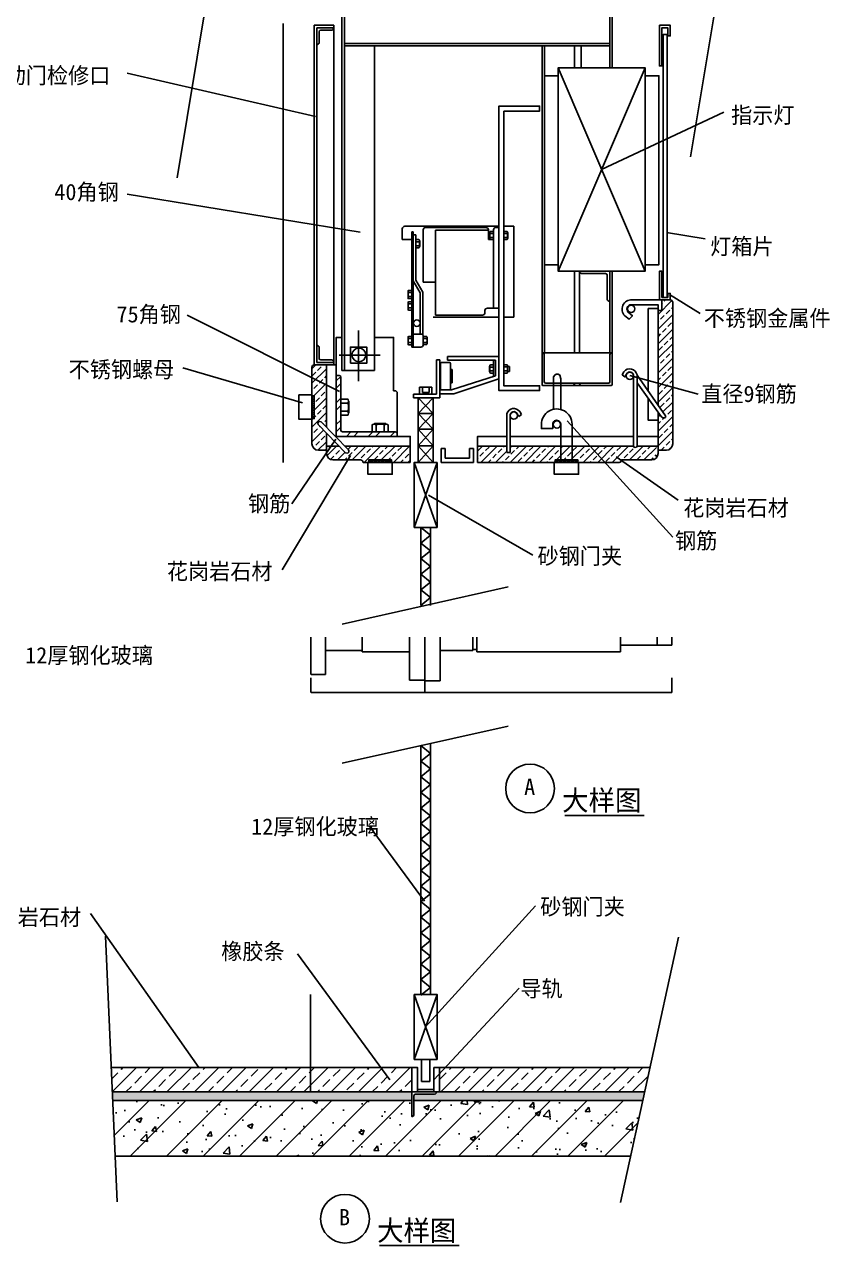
# Model space of a CAD drawing. Header units: metres. Extents: x 1804 to 15224, y 2071 to 20182.
# Drawn here: x 7299 to 15224, y 2071 to 14092 of the extents above; entities that cross this region are included whole.
import ezdxf

# ---------------------------------------------------------------- set-up
doc = ezdxf.new("R2010")
doc.units = ezdxf.units.M
for name, color, linetype in [('2', 2, 'Continuous'), ('3', 3, 'Continuous'), ('4', 4, 'Continuous'), ('7', 7, 'Continuous'), ('BH', 3, 'Continuous'), ('DIM', 3, 'Continuous'), ('TEXT', 3, 'Continuous')]:
    doc.layers.add(name, color=color, linetype=linetype)
doc.dimstyles.get("Standard").update_dxf_attribs({"dimtxt": 2.5, "dimasz": 2.5, "dimexe": 1.25, "dimexo": 0.625, "dimtad": 1, "dimcen": 2.5, "dimazin": 3, "dimtfac": 1, "dimtmove": 0, "dimatfit": 3})

# ---------------------------------------------------------------- blocks, each defined once
blk = doc.blocks.new('*D1')
for p, q in [((10623.49, 8060.63), (10623.49, 7915.55)), ((11087.49, 8060.63), (11087.49, 7915.55)), ((10623.74, 7915.55), (10854.49, 7915.55)), ((10856.49, 7915.55), (11087.24, 7915.55))]:
    blk.add_line(p, q)
at = {"layer": 'Defpoints'}
for p in [(10623.49, 8060.63), (11087.49, 8060.63), (10623.49, 7915.55)]:
    blk.add_point(p, dxfattribs=at)
at = {"layer": 'DIM', "insert": (10855.49, 7915.55), "char_height": 1, "attachment_point": 5}
blk.add_mtext('58', dxfattribs=at)
blk = doc.blocks.new('*D2')
for p, q in [((10119.49, 7660.08), (10119.49, 7514.39)), ((11239.49, 7660.08), (11239.49, 7514.39)), ((10119.74, 7514.39), (10677.99, 7514.39)), ((10680.99, 7514.39), (11239.24, 7514.39))]:
    blk.add_line(p, q)
at = {"layer": 'Defpoints'}
for p in [(10119.49, 7660.08), (11239.49, 7660.08), (10119.49, 7514.39)]:
    blk.add_point(p, dxfattribs=at)
at = {"layer": 'DIM', "insert": (10679.49, 7514.39), "char_height": 1, "attachment_point": 5}
blk.add_mtext('140', dxfattribs=at)
blk = doc.blocks.new('*D3')
for p, q in [((9846.58, 14100.79), (9846.58, 11940.82)), ((9846.33, 11940.82), (9846.08, 11940.82)), ((9846.58, 9780.85), (9846.58, 11940.82)), ((9846.58, 11940.82), (9846.58, 11940.82)), ((9846.83, 11940.82), (9847.08, 11940.82))]:
    blk.add_line(p, q)
at = {"layer": 'Defpoints'}
for p in [(9846.58, 14100.79), (9846.58, 11940.82), (9846.58, 9780.85)]:
    blk.add_point(p, dxfattribs=at)
at = {"layer": '3', "insert": (9846.58, 11941.945), "char_height": 1, "attachment_point": 5}
blk.add_mtext('540', dxfattribs=at)
blk = doc.blocks.new('*D16')
for p, q in [((10115.75, 3823.11), (10115.75, 3690.55)), ((10115.5, 3690.55), (10115.25, 3690.55)), ((10115.75, 3583.11), (10115.75, 3690.55)), ((10115.75, 3690.55), (10115.75, 3690.55)), ((10116, 3690.55), (10116.25, 3690.55))]:
    blk.add_line(p, q)
at = {"layer": 'Defpoints'}
for p in [(10115.75, 3823.11), (10115.75, 3690.55), (10115.75, 3583.11)]:
    blk.add_point(p, dxfattribs=at)
at = {"layer": 'DIM', "insert": (10115.75, 3691.675), "char_height": 1, "attachment_point": 5}
blk.add_mtext('30', dxfattribs=at)
blk = doc.blocks.new('*D17')
for p, q in [((10115.75, 4543.11), (10115.75, 4223.11)), ((10115.5, 4223.11), (10115.25, 4223.11)), ((10115.75, 3903.11), (10115.75, 4223.11)), ((10115.75, 4223.11), (10115.75, 4223.11)), ((10116, 4223.11), (10116.25, 4223.11))]:
    blk.add_line(p, q)
at = {"layer": 'Defpoints'}
for p in [(10115.75, 4543.11), (10115.75, 4223.11), (10115.75, 3903.11)]:
    blk.add_point(p, dxfattribs=at)
at = {"layer": 'DIM', "insert": (10115.75, 4224.235), "char_height": 1, "attachment_point": 5}
blk.add_mtext('80', dxfattribs=at)
blk = doc.blocks.new('*D18')
for p, q in [((10115.5, 3863.11), (10115.25, 3863.11)), ((10115.75, 3903.11), (10115.75, 3863.11)), ((10115.75, 3823.11), (10115.75, 3863.11)), ((10115.75, 3863.11), (10115.75, 3863.11)), ((10116, 3863.11), (10116.25, 3863.11))]:
    blk.add_line(p, q)
at = {"layer": 'Defpoints'}
for p in [(10115.75, 3903.11), (10115.75, 3863.11), (10115.75, 3823.11)]:
    blk.add_point(p, dxfattribs=at)
at = {"layer": 'DIM', "insert": (10115.75, 3864.235), "char_height": 1, "attachment_point": 5}
blk.add_mtext('10', dxfattribs=at)
blk = doc.blocks.new('*D19')
for p, q in [((10263.49, 8060.63), (10263.49, 7930.69)), ((10623.49, 8060.63), (10623.49, 7930.69)), ((10263.74, 7930.69), (10442.49, 7930.69)), ((10444.49, 7930.69), (10623.24, 7930.69))]:
    blk.add_line(p, q)
at = {"layer": 'Defpoints'}
for p in [(10263.49, 8060.63), (10623.49, 8060.63), (10263.49, 7930.69)]:
    blk.add_point(p, dxfattribs=at)
at = {"layer": 'DIM', "insert": (10443.49, 7930.69), "char_height": 1, "attachment_point": 5}
blk.add_mtext('45', dxfattribs=at)
blk = doc.blocks.new('*D20')
for p, q in [((10119.49, 8060.63), (10119.49, 7692.47)), ((10263.49, 8060.63), (10263.49, 7692.47)), ((10119.74, 7692.47), (10190.49, 7692.47)), ((10192.49, 7692.47), (10263.24, 7692.47))]:
    blk.add_line(p, q)
at = {"layer": 'Defpoints'}
for p in [(10119.49, 8060.63), (10263.49, 8060.63), (10119.49, 7692.47)]:
    blk.add_point(p, dxfattribs=at)
at = {"layer": 'DIM', "insert": (10191.49, 7692.47), "char_height": 1, "attachment_point": 5}
blk.add_mtext('18', dxfattribs=at)
blk = doc.blocks.new('*D25')
for p, q in [((11751.49, 8060.63), (11751.49, 7915.55)), ((13167.49, 8060.63), (13167.49, 7915.55)), ((11751.74, 7915.55), (12457.99, 7915.55)), ((12460.99, 7915.55), (13167.24, 7915.55))]:
    blk.add_line(p, q)
at = {"layer": 'Defpoints'}
for p in [(11751.49, 8060.63), (13167.49, 8060.63), (11751.49, 7915.55)]:
    blk.add_point(p, dxfattribs=at)
at = {"layer": 'DIM', "insert": (12459.49, 7915.55), "char_height": 1, "attachment_point": 5}
blk.add_mtext('177', dxfattribs=at)
blk = doc.blocks.new('*D26')
for p, q in [((11239.49, 7660.08), (11239.49, 7514.39)), ((13671.49, 7660.08), (13671.49, 7514.39)), ((11239.74, 7514.39), (12453.99, 7514.39)), ((12456.99, 7514.39), (13671.24, 7514.39))]:
    blk.add_line(p, q)
at = {"layer": 'Defpoints'}
for p in [(11239.49, 7660.08), (13671.49, 7660.08), (11239.49, 7514.39)]:
    blk.add_point(p, dxfattribs=at)
at = {"layer": 'DIM', "insert": (12455.49, 7514.39), "char_height": 1, "attachment_point": 5}
blk.add_mtext('304', dxfattribs=at)
blk = doc.blocks.new('*D27')
for p, q in [((11391.49, 8060.63), (11391.49, 7930.69)), ((11711.49, 8060.63), (11711.49, 7930.69)), ((11391.74, 7930.69), (11550.49, 7930.69)), ((11552.49, 7930.69), (11711.24, 7930.69))]:
    blk.add_line(p, q)
at = {"layer": 'Defpoints'}
for p in [(11391.49, 8060.63), (11711.49, 8060.63), (11391.49, 7930.69)]:
    blk.add_point(p, dxfattribs=at)
at = {"layer": 'DIM', "insert": (11551.49, 7930.69), "char_height": 1, "attachment_point": 5}
blk.add_mtext('40', dxfattribs=at)
blk = doc.blocks.new('*D28')
for p, q in [((11239.49, 8060.63), (11239.49, 7631.89)), ((11391.49, 8060.63), (11391.49, 7631.89)), ((11239.74, 7631.89), (11314.49, 7631.89)), ((11316.49, 7631.89), (11391.24, 7631.89))]:
    blk.add_line(p, q)
at = {"layer": 'Defpoints'}
for p in [(11239.49, 8060.63), (11391.49, 8060.63), (11239.49, 7631.89)]:
    blk.add_point(p, dxfattribs=at)
at = {"layer": 'DIM', "insert": (11315.49, 7631.89), "char_height": 1, "attachment_point": 5}
blk.add_mtext('19', dxfattribs=at)
blk = doc.blocks.new('*D29')
for p, q in [((11087.49, 8060.63), (11087.49, 7636.39)), ((11239.49, 8060.63), (11239.49, 7636.39)), ((11087.74, 7636.39), (11162.49, 7636.39)), ((11164.49, 7636.39), (11239.24, 7636.39))]:
    blk.add_line(p, q)
at = {"layer": 'Defpoints'}
for p in [(11087.49, 8060.63), (11239.49, 8060.63), (11087.49, 7636.39)]:
    blk.add_point(p, dxfattribs=at)
at = {"layer": 'DIM', "insert": (11163.49, 7636.39), "char_height": 1, "attachment_point": 5}
blk.add_mtext('19', dxfattribs=at)
blk = doc.blocks.new('*D30')
for p, q in [((11711.49, 8060.63), (11711.49, 7938.13)), ((11751.49, 8060.63), (11751.49, 7938.13)), ((11711.74, 7938.13), (11730.49, 7938.13)), ((11732.49, 7938.13), (11751.24, 7938.13))]:
    blk.add_line(p, q)
at = {"layer": 'Defpoints'}
for p in [(11711.49, 8060.63), (11751.49, 8060.63), (11711.49, 7938.13)]:
    blk.add_point(p, dxfattribs=at)
at = {"layer": 'DIM', "insert": (11731.49, 7938.13), "char_height": 1, "attachment_point": 5}
blk.add_mtext('40', dxfattribs=at)
blk = doc.blocks.new('*D31')
for p, q in [((13167.49, 8060.63), (13167.49, 7982.8)), ((13527.49, 8060.63), (13527.49, 7982.8)), ((13167.74, 7982.8), (13346.49, 7982.8)), ((13348.49, 7982.8), (13527.24, 7982.8))]:
    blk.add_line(p, q)
at = {"layer": 'Defpoints'}
for p in [(13167.49, 8060.63), (13527.49, 8060.63), (13167.49, 7982.8)]:
    blk.add_point(p, dxfattribs=at)
at = {"layer": 'DIM', "insert": (13347.49, 7982.8), "char_height": 1, "attachment_point": 5}
blk.add_mtext('45', dxfattribs=at)
blk = doc.blocks.new('*D32')
for p, q in [((13527.49, 8060.63), (13527.49, 7982.8)), ((13671.49, 8060.63), (13671.49, 7982.8)), ((13527.74, 7982.8), (13598.49, 7982.8)), ((13600.49, 7982.8), (13671.24, 7982.8))]:
    blk.add_line(p, q)
at = {"layer": 'Defpoints'}
for p in [(13527.49, 8060.63), (13671.49, 8060.63), (13527.49, 7982.8)]:
    blk.add_point(p, dxfattribs=at)
at = {"layer": 'DIM', "insert": (13599.49, 7982.8), "char_height": 1, "attachment_point": 5}
blk.add_mtext('18', dxfattribs=at)

msp = doc.modelspace()

# ---------------------------------------------------------------- hatches: boundary and pattern name
at = {"layer": '3'}
h = msp.add_hatch(dxfattribs=at)
h.set_pattern_fill('ANSI32', scale=16)
h.paths.add_polyline_path([(10800.06, 10082.12), (10429.4, 10082.12, -0.41), (10413.4, 10098.12), (10413.4, 10324.79), (10368.06, 10324.79), (10368.06, 10044.79, 0.41), (10376.06, 10036.79), (10800.06, 10036.79)])
h.paths.add_polyline_path([(10968.06, 10066.12, 0.29), (10940.25, 10082.12), (10800.06, 10082.12), (10800.06, 10036.79), (10968.06, 10036.79)])
h.paths.add_polyline_path([(10413.4, 10620.79, 0.41), (10397.4, 10636.79), (10368.06, 10636.79), (10368.06, 10324.79), (10413.4, 10324.79)])
h = msp.add_hatch(dxfattribs=at)
h.set_pattern_fill('HONEY', scale=4)
h.paths.add_polyline_path([(10128.06, 10212.79), (10152.06, 10212.79), (10152.06, 10436.79), (10128.06, 10436.79)])
h = msp.add_hatch(dxfattribs=at)
h.set_pattern_fill('HONEY', scale=4)
h.paths.add_polyline_path([(10800.06, 9780.79), (10800.06, 9804.79), (10688.06, 9804.79), (10688.06, 9780.79)])
h.paths.add_polyline_path([(10800.06, 9780.79), (10912.06, 9780.79), (10912.06, 9804.79), (10800.06, 9804.79)])
h = msp.add_hatch(dxfattribs=at)
h.set_pattern_fill('HONEY', scale=4)
h.paths.add_polyline_path([(12633.58, 9780.79), (12633.58, 9804.79), (12521.58, 9804.79), (12521.58, 9780.79)])
h.paths.add_polyline_path([(12633.58, 9780.79), (12745.58, 9780.79), (12745.58, 9804.79), (12633.58, 9804.79)])
h = msp.add_hatch(dxfattribs=at)
h.set_pattern_fill('ANSI33', scale=30)
h.paths.add_polyline_path([(11112.06, 3583.11), (11112.06, 3823.11), (8153.23, 3823.11), (8163.72, 3583.11)])
h.paths.add_polyline_path([(11384.06, 3823.11), (11384.06, 3583.11), (13403.84, 3583.11), (13456.42, 3823.11)])
h = msp.add_hatch(dxfattribs=at)
h.set_pattern_fill('AR-CONC')
h.paths.add_polyline_path([(11112.06, 3498.26), (11112.06, 3575.11, -0.41), (11120.06, 3583.11), (8163.72, 3583.11), (8167.44, 3498.26)])
h.paths.add_polyline_path([(13385.25, 3498.26), (13403.84, 3583.11), (11352.06, 3583.11), (11352.06, 3577.78, -0.41), (11336.06, 3561.78), (11149.4, 3561.78, 0.41), (11133.4, 3545.78), (11133.4, 3498.26)])
h = msp.add_hatch(dxfattribs=at)
h.set_pattern_fill('AR-CONC', scale=3)
h.paths.add_polyline_path([(13265.26, 2950.53), (13385.25, 3498.26), (11133.4, 3498.26), (11133.4, 3359.11, -0.41), (11117.4, 3343.11), (11112.06, 3343.11), (11112.06, 3498.26), (8167.44, 3498.26), (8191.39, 2950.53)])
h = msp.add_hatch(dxfattribs=at)
h.set_pattern_fill('ANSI31', scale=80)
h.paths.add_polyline_path([(13265.26, 2950.53), (13385.25, 3498.26), (11133.4, 3498.26), (11133.4, 3359.11, -0.41), (11117.4, 3343.11), (11112.06, 3343.11), (11112.06, 3498.26), (8167.44, 3498.26), (8191.39, 2950.53)])
at = {"layer": 'BH'}
h = msp.add_hatch(dxfattribs=at)
h.set_pattern_fill('ANSI33', scale=16)
h.paths.add_polyline_path([(13679.49, 11356.79, 0.41), (13655.49, 11380.79), (13573.24, 11380.79), (13573.24, 11277.05), (13557.13, 11277.05), (13544.15, 11277.05), (13535.49, 11277.05), (13535.49, 10351.48), (13608.39, 10239.18), (13608.39, 10223.79), (13598.12, 10218.66), (13582.7, 10218.66), (13564.72, 10234.05), (13535.49, 10278.78), (13535.49, 9900.79), (13615.49, 9900.79, 0.41), (13679.49, 9964.79)])
h = msp.add_hatch(dxfattribs=at)
h.set_pattern_fill('ANSI33', scale=16)
h.paths.add_polyline_path([(10397.57, 9940.79), (10272.06, 9940.79), (10272.06, 9868.79, 0.41), (10336.06, 9804.79), (10608.06, 9804.79, -0.41), (10632.06, 9780.79), (10680.06, 9780.79), (10680.06, 9804.79), (10896.06, 9804.79, -0.41), (10920.06, 9780.79), (11096.06, 9780.79), (11096.06, 9940.79), (10453.52, 9940.79), (10489.26, 9904.24), (10491.37, 9895.32), (10492.66, 9882.4), (10481.02, 9872.06), (10460.67, 9876.27)])
h.paths.add_polyline_path([(10128.06, 9964.79, 0.41), (10192.06, 9900.79), (10272.06, 9900.79), (10272.06, 10069.12), (10190.62, 10152.4), (10186.13, 10170.5), (10192.6, 10180.84), (10204.24, 10182.13), (10219.21, 10180.37), (10272.06, 10126.33), (10272.06, 10740.79), (10152.06, 10740.79, 0.41), (10128.06, 10716.79), (10128.06, 10444.79), (10152.06, 10444.79), (10152.06, 10228.79, -0.41), (10128.06, 10204.79)])
h = msp.add_hatch(dxfattribs=at)
h.set_pattern_fill('ANSI33', scale=16)
h.paths.add_polyline_path([(11760.06, 9940.79), (11760.06, 9780.79), (12528.06, 9780.79), (12528.06, 9804.79), (12577.58, 9804.79), (12577.58, 9940.79), (12078.98, 9940.79), (12078.98, 9878.82), (12046.9, 9878.82), (12046.9, 9940.79)])
h.paths.add_polyline_path([(12577.58, 9804.79), (12648.06, 9804.79), (12648.06, 9940.79), (12577.58, 9940.79)])
h.paths.add_polyline_path([(12689.58, 9940.79), (12648.06, 9940.79), (12648.06, 9804.79), (12689.58, 9804.79)])
h.paths.add_polyline_path([(12689.58, 9940.79), (12689.58, 9804.79), (12744.06, 9804.79, -0.41), (12768.06, 9780.79), (13152.06, 9780.79, 0.41), (13176.06, 9804.79), (13455.49, 9804.79, 0.41), (13519.49, 9868.79), (13519.49, 9940.79), (13328.4, 9940.79), (13328.4, 9919.33), (13306.57, 9909.99), (13294.09, 9925.56), (13294.09, 9940.79), (13271.98, 9940.79)])

# ---------------------------------------------------------------- linework, layer by layer
at = {"layer": '2'}
for p, q in [((8167.44, 3498.26), (11112.06, 3498.26)), ((11133.4, 3498.26), (13385.25, 3498.26))]:
    msp.add_line(p, q, dxfattribs=at)
at = {"layer": '3'}
for p, q in [((14331.3, 15656.99), (13854.4, 12789.87)), ((9279.32, 15449.38), (8802.42, 12582.26)), ((10448.5, 10686.37), (10448.5, 14915.09)), ((13059.93, 13666.21), (13059.93, 14915.09)), ((10176.06, 10764.79), (10176.06, 14059.39)), ((10344.06, 14059.39), (10176.06, 14059.39)), ((10448.5, 13903.76), (13059.93, 13903.76)), ((12417.62, 10858.01), (12417.62, 13879.76)), ((12553.62, 11662.94), (13407.53, 13666.21)), ((12553.62, 13666.21), (13407.53, 11662.94)), ((12553.62, 11725.87), (12553.62, 13586.21)), ((13407.53, 11725.87), (13407.53, 13586.21)), ((11110.54, 12051.42), (11110.54, 10915.56)), ((11126.54, 12051.42), (11110.54, 12051.42)), ((11126.54, 12051.42), (11126.54, 11568.25)), ((11126.54, 12051.42), (11126.54, 10915.56)), ((11223.61, 12069.17), (11223.61, 11553.47)), ((11247.61, 12093.17), (11841.84, 12093.17)), ((11345.2, 12066.6), (11865.84, 12066.6)), ((11345.2, 11230.86), (11345.2, 12066.6)), ((11865.84, 12069.17), (11865.84, 12066.6)), ((11865.84, 12066.6), (11865.84, 11974.15)), ((11916.97, 12034.15), (11884.97, 12034.15)), ((11916.97, 11297.29), (11916.97, 12069.41)), ((11940.97, 12093.41), (11969.13, 12093.41)), ((11969.13, 12093.41), (11955.12, 12093.41)), ((12017.13, 12033.17), (12049.13, 12033.17)), ((11150.54, 12019.5), (11126.54, 12019.5)), ((11150.54, 12019.5), (11150.54, 11574.71)), ((11150.54, 11952.98), (11182.54, 11952.98)), ((11150.54, 11913.97), (11182.54, 11913.97)), ((11865.84, 11974.15), (11916.97, 11974.15)), ((11916.97, 11995.14), (11884.97, 11995.14)), ((12017.13, 11994.15), (12049.13, 11994.15)), ((13059.93, 10858.01), (13059.93, 11662.94)), ((11126.54, 11568.25), (11195.38, 11449.49)), ((11150.54, 11574.71), (11219.38, 11455.94)), ((11223.61, 11553.47), (11345.2, 11553.47)), ((11110.54, 11452.56), (11078.54, 11452.56)), ((11195.38, 11449.49), (11195.38, 11044.47)), ((11219.38, 11455.94), (11219.38, 11034.01)), ((11110.54, 11413.54), (11078.54, 11413.54)), ((11110.54, 11340.37), (11078.54, 11340.37)), ((11110.54, 11301.36), (11078.54, 11301.36)), ((13573.24, 11380.79), (13288.83, 11380.79)), ((11807.65, 11230.86), (11345.2, 11230.86)), ((11831.65, 11275.18), (11831.65, 11254.86)), ((11969.13, 11299.18), (11855.65, 11299.18)), ((13535.49, 11298.66), (13535.49, 11277.05)), ((10588.09, 11077.81), (10588.09, 10580.33)), ((10176.06, 10764.79), (10176.06, 11002.58)), ((11110.54, 10999.56), (11078.54, 10999.56)), ((11110.54, 10960.54), (11078.54, 10960.54)), ((11127.22, 11044.47), (11126.54, 11044.47)), ((11200.54, 11044.47), (11127.22, 11044.47)), ((11224.54, 10939.56), (11224.54, 11020.47)), ((11224.54, 10999.03), (11256.54, 10999.03)), ((11224.54, 10960.02), (11256.54, 10960.02)), ((10395.34, 10836.31), (10800.87, 10836.31)), ((11200.54, 10915.56), (11110.54, 10915.56)), ((11969.13, 10822.33), (11462.01, 10822.33)), ((11462.01, 10822.33), (11462.01, 10787.12)), ((10176.06, 10764.79), (10344.06, 10764.79)), ((11356.04, 10791.13), (11356.04, 10451.95)), ((11386.56, 10791.13), (11356.04, 10791.13)), ((11386.56, 10417.51), (11386.56, 10791.13)), ((11392.76, 10754.34), (11392.76, 10505.12)), ((11482.76, 10764.34), (11402.76, 10764.34)), ((11462.01, 10787.12), (11935.96, 10787.12)), ((11492.76, 10754.34), (11492.76, 10505.12)), ((11917.3, 10719.69), (11885.3, 10719.69)), ((11917.3, 10787.12), (11917.3, 10625.93)), ((11935.96, 10787.12), (11935.96, 10631.8)), ((12017.13, 10720.68), (12049.13, 10720.68)), ((11392.76, 10669.73), (11386.56, 10669.73)), ((11392.76, 10589.73), (11386.56, 10589.73)), ((11492.76, 10696.49), (11508.76, 10696.49)), ((11935.96, 10631.8), (11501.4, 10495.12)), ((11508.76, 10696.49), (11508.76, 10562.97)), ((11969.13, 10602.81), (11526.28, 10455.77)), ((11917.3, 10680.68), (11885.3, 10680.68)), ((12017.13, 10681.66), (12049.13, 10681.66)), ((12505.58, 10303.55), (12505.58, 10602.37)), ((12577.58, 10302.14), (12577.58, 10602.37)), ((11186.35, 10451.95), (11186.35, 10519.77)), ((11186.35, 10519.77), (11220.29, 10519.77)), ((11217.58, 10519.77), (11217.58, 10470.07)), ((11217.58, 10470.07), (11282.39, 10470.07)), ((11285.1, 10519.77), (11220.29, 10519.77)), ((11282.39, 10470.07), (11282.39, 10519.77)), ((11285.1, 10519.77), (11309.78, 10519.77)), ((11309.78, 10519.77), (11309.78, 10464.28)), ((11309.78, 10464.28), (11309.78, 10451.95)), ((11501.4, 10495.12), (11386.56, 10495.12)), ((11482.76, 10495.12), (11402.76, 10495.12)), ((11492.76, 10562.97), (11508.76, 10562.97)), ((12697.62, 10559.35), (12786.02, 10559.35)), ((10413.4, 10362.81), (10477.4, 10362.81)), ((11356.04, 10451.95), (11127.06, 10451.95)), ((11127.06, 10451.95), (11127.06, 10417.51)), ((11127.06, 10417.51), (11386.56, 10417.51)), ((11173.59, 10262.35), (11322.54, 10417.51)), ((11322.54, 10262.35), (11173.59, 10417.51)), ((11322.54, 10417.51), (11173.59, 10417.51)), ((11309.78, 10451.95), (11186.35, 10451.95)), ((11526.28, 10455.77), (11386.56, 10455.77)), ((10413.4, 10284.79), (10477.4, 10284.79)), ((11322.54, 10262.35), (11173.59, 10262.35)), ((11322.54, 10107.2), (11173.59, 10262.35)), ((11173.59, 10107.2), (11322.54, 10262.35)), ((12046.9, 10261.57), (12046.9, 9878.82)), ((12078.98, 9878.82), (12078.98, 10240.06)), ((12164.39, 10232.06), (12190.44, 10253.28)), ((10460.67, 9876.27), (10190.62, 10152.4)), ((10489.26, 9904.24), (10219.21, 10180.37)), ((10762.04, 10082.12), (10762.04, 10146.12)), ((10840.06, 10082.12), (10840.06, 10146.12)), ((11322.54, 10107.2), (11173.59, 10107.2)), ((11322.54, 10107.2), (11173.59, 9943.99)), ((11322.54, 9943.99), (11173.59, 10107.2)), ((13271.98, 10036.79), (13294.09, 10036.79)), ((11322.54, 9943.99), (11173.59, 9780.79)), ((11322.54, 9780.79), (11173.59, 9943.99)), ((11173.59, 9943.99), (11322.54, 9943.99)), ((12046.9, 9878.82), (12046.9, 9878.82)), ((12046.9, 9878.82), (12078.98, 9878.82)), ((10744.06, 9804.79), (10856.06, 9804.79)), ((11136.06, 9140.79), (11360.06, 9780.79)), ((11136.06, 9780.79), (11360.06, 9140.79)), ((12577.58, 9804.79), (12689.58, 9804.79)), ((11296.06, 9140.79), (11200.06, 9140.79)), ((10425.84, 8188.48), (12058.9, 8554.29)), ((10425.84, 6819.63), (12058.9, 7185.44)), ((8096.58, 5118.17), (8211.03, 2501.75)), ((13737.65, 5106.89), (13165.58, 2495.48)), ((11360.06, 4543.11), (11136.06, 3903.11)), ((11136.06, 4543.11), (11360.06, 3903.11)), ((8191.39, 2950.53), (13265.26, 2950.53))]:
    msp.add_line(p, q, dxfattribs=at)
for points in [[(11880.97, 11978.15), (11880.97, 12050.15, -0.41), (11884.97, 12054.15), (11916.97, 12054.15), (11916.97, 11974.15), (11884.97, 11974.15, -0.41)], [(12017.13, 12054.15), (12049.13, 12054.15, -0.41), (12053.13, 12050.15, -0.15), (12053.13, 12037.17, -0.41), (12049.13, 12033.17, -0.41), (12053.13, 12029.17, -0.11), (12053.13, 11998.15, -0.41), (12049.13, 11994.15, -0.41), (12053.13, 11990.15, -0.16), (12053.13, 11978.15, -0.41), (12049.13, 11974.15), (12017.13, 11974.15)], [(11150.54, 11973.97), (11182.54, 11973.97, -0.41), (11186.54, 11969.97, -0.15), (11186.54, 11956.98, -0.41), (11182.54, 11952.98, -0.41), (11186.54, 11948.98, -0.11), (11186.54, 11917.97, -0.41), (11182.54, 11913.97, -0.41), (11186.54, 11909.97, -0.16), (11186.54, 11897.97, -0.41), (11182.54, 11893.97), (11150.54, 11893.97)], [(11074.54, 11396.56), (11074.54, 11468.56, -0.41), (11078.54, 11472.56), (11110.54, 11472.56), (11110.54, 11392.56), (11078.54, 11392.56, -0.41)], [(11074.54, 11284.37), (11074.54, 11356.37, -0.41), (11078.54, 11360.37), (11110.54, 11360.37), (11110.54, 11280.37), (11078.54, 11280.37, -0.41)], [(11074.54, 10943.56), (11074.54, 11015.56, -0.41), (11078.54, 11019.56), (11110.54, 11019.56), (11110.54, 10939.56), (11078.54, 10939.56, -0.41)], [(11224.54, 11020.02), (11256.54, 11020.02, -0.41), (11260.54, 11016.02, -0.15), (11260.54, 11003.03, -0.41), (11256.54, 10999.03, -0.41), (11260.54, 10995.03, -0.11), (11260.54, 10964.02, -0.41), (11256.54, 10960.02, -0.41), (11260.54, 10956.02, -0.16), (11260.54, 10944.02, -0.41), (11256.54, 10940.02), (11224.54, 10940.02)], [(11917.3, 10740.68), (11885.3, 10740.68, 0.41), (11881.3, 10736.68, 0.15), (11881.3, 10723.69, 0.41), (11885.3, 10719.69, 0.41), (11881.3, 10715.69, 0.11), (11881.3, 10684.68, 0.41), (11885.3, 10680.68, 0.41), (11881.3, 10676.68, 0.16), (11881.3, 10664.68, 0.41), (11885.3, 10660.68), (11917.3, 10660.68)], [(12053.13, 10664.68), (12053.13, 10736.68, 0.41), (12049.13, 10740.68), (12017.13, 10740.68), (12017.13, 10660.68), (12049.13, 10660.68, 0.41)], [(13294.09, 10630.71), (13294.09, 9940.79, 0.78), (13328.4, 9940.79), (13328.4, 10644.07, 0.65), (13199.51, 10672.16), (13182.63, 10643.94), (13208.68, 10622.72), (13224.32, 10649.41, -0.85)], [(10413.4, 10404.79), (10477.4, 10404.79, -0.41), (10485.4, 10396.79, -0.15), (10485.4, 10370.81, -0.41), (10477.4, 10362.81, -0.41), (10485.4, 10354.81, -0.11), (10485.4, 10292.79, -0.41), (10477.4, 10284.79, -0.41), (10485.4, 10276.79, -0.16), (10485.4, 10252.79, -0.41), (10477.4, 10244.79), (10413.4, 10244.79)], [(10720.06, 10082.12), (10720.06, 10146.12, -0.41), (10728.06, 10154.12, -0.15), (10754.04, 10154.12, -0.41), (10762.04, 10146.12, -0.41), (10770.04, 10154.12, -0.11), (10832.06, 10154.12, -0.41), (10840.06, 10146.12, -0.41), (10848.06, 10154.12, -0.16), (10872.06, 10154.12, -0.41), (10880.06, 10146.12), (10880.06, 10082.12)]]:
    msp.add_lwpolyline(points, format="xyb", close=True, dxfattribs=at)
for points in [[(11880.97, 12038.15, 0.41), (11884.97, 12034.15, 0.41), (11880.97, 12030.15)], [(12054.02, 12045.77, 0.13), (12057.13, 12042.15), (12057.13, 11986.15, 0.13), (12054.05, 11982.61)], [(11187.43, 11965.59, 0.13), (11190.54, 11961.97), (11190.54, 11905.97, 0.13), (11187.46, 11902.43)], [(11880.97, 11999.14, 0.41), (11884.97, 11995.14, 0.41), (11880.97, 11991.14)], [(12763.93, 11662.94, 0.34), (12781.9, 11638.94), (13019.93, 11638.94, -0.41), (13035.93, 11622.94), (13035.93, 11384.91, 0.34), (13059.93, 11366.94)], [(11074.54, 11456.56, 0.41), (11078.54, 11452.56, 0.41), (11074.54, 11448.56)], [(11074.54, 11417.54, 0.41), (11078.54, 11413.54, 0.41), (11074.54, 11409.54)], [(11074.54, 11344.37, 0.41), (11078.54, 11340.37, 0.41), (11074.54, 11336.37)], [(11074.54, 11305.36, 0.41), (11078.54, 11301.36, 0.41), (11074.54, 11297.36)], [(13573.24, 11380.79), (13279.89, 11380.79, 0.69), (13208.49, 11224), (13250.19, 11190.02), (13283.33, 11224.94), (13241.13, 11259.32, -0.63), (13271.44, 11333.24), (13535.49, 11333.24), (13535.49, 11298.66)], [(11074.54, 11003.56, 0.41), (11078.54, 10999.56, 0.41), (11074.54, 10995.56)], [(11074.54, 10964.54, 0.41), (11078.54, 10960.54, 0.41), (11074.54, 10956.54)], [(11261.42, 11011.63, 0.13), (11264.54, 11008.02), (11264.54, 10952.02, 0.13), (11261.46, 10948.47)], [(11880.42, 10732.29, -0.13), (11877.3, 10728.68), (11877.3, 10672.68, -0.13), (11880.38, 10669.13)], [(12053.13, 10724.68, -0.41), (12049.13, 10720.68, -0.41), (12053.13, 10716.68)], [(12053.13, 10685.66, -0.41), (12049.13, 10681.66, -0.41), (12053.13, 10677.66)], [(10487.17, 10388.02, 0.13), (10493.4, 10380.79), (10493.4, 10268.79, 0.13), (10487.24, 10261.7)], [(12190.44, 10253.28), (12173.56, 10281.51, 0.61), (12046.9, 10261.57, 0.61)], [(12164.39, 10232.06), (12148.75, 10258.76, 0.85), (12078.98, 10240.06)], [(12689.58, 9804.79), (12689.58, 10156.6, 1.01), (12387.88, 10153.41), (12387.88, 10113.35), (12499.88, 10113.35), (12499.88, 10153.41, -1.04), (12577.58, 10156.47), (12577.58, 10086.69), (12577.58, 9804.79)], [(10736.84, 10155.89, 0.13), (10744.06, 10162.12), (10856.06, 10162.12, 0.13), (10863.15, 10155.96)]]:
    msp.add_lwpolyline(points, format="xyb", dxfattribs=at)
for points in [[(10508.09, 10756.31), (10668.09, 10756.31), (10668.09, 10916.31), (10508.09, 10916.31)], [(12072.47, 10724.7), (12053.13, 10724.7), (12053.13, 10676.66), (12072.47, 10676.66)]]:
    msp.add_lwpolyline(points, close=True, dxfattribs=at)
for points in [[(12577.58, 10602.37), (12569.53, 10639.79), (12553.53, 10648.2), (12531.63, 10649.04), (12519, 10640.63), (12508.05, 10622.97), (12505.58, 10602.37)], [(13328.4, 10640.36), (13608.39, 10239.18), (13608.39, 10223.79), (13598.12, 10218.66), (13582.7, 10218.66), (13564.72, 10234.05), (13328.4, 10565.3)], [(10128.06, 10212.79), (10152.06, 10212.79), (10152.06, 10436.79), (10128.06, 10436.79)], [(10190.62, 10152.4), (10186.13, 10170.5), (10192.6, 10180.84), (10204.24, 10182.13), (10219.21, 10180.37)], [(10460.67, 9876.27), (10481.02, 9872.06), (10492.66, 9882.4), (10491.37, 9895.32), (10489.26, 9904.24)], [(10912.06, 9780.79), (10912.06, 9804.79), (10688.06, 9804.79), (10688.06, 9780.79)], [(12745.58, 9780.79), (12745.58, 9804.79), (12521.58, 9804.79), (12521.58, 9780.79)]]:
    msp.add_lwpolyline(points, dxfattribs=at)
for centre, radius in [((11161.53, 11151.43), 31.95), ((10590.6, 10838.81), 67.51)]:
    msp.add_circle(centre, radius, dxfattribs=at)
for centre, radius, start, end in [((11247.61, 12069.17), 24, 90, 180), ((11841.84, 12069.17), 24, 0, 90), ((11940.97, 12069.41), 24, 90, 180), ((11807.65, 11254.86), 24, 270, 0), ((11855.65, 11275.18), 24, 90, 180), ((11200.54, 11020.47), 24, 0, 90), ((11200.54, 10939.56), 24, 270, 0), ((11402.76, 10754.34), 10, 90, 180), ((11482.76, 10754.34), 10, 0, 90), ((11402.76, 10505.12), 10, 180, 270), ((11482.76, 10505.12), 10, 270, 0)]:
    msp.add_arc(centre, radius, start, end, dxfattribs=at)
at = {"layer": '4'}
for p, q in [((11018.44, 12080.56), (11018.44, 11973.97)), ((11968.44, 12104.56), (11042.44, 12104.56)), ((12117.02, 12104.56), (12017.13, 12104.56)), ((12117.02, 11211.89), (12117.02, 12104.56)), ((11110.54, 11973.97), (11018.44, 11973.97)), ((11969.13, 11211.89), (11320.46, 11211.89)), ((12117.02, 11211.89), (12017.13, 11211.89)), ((10128.06, 9964.79), (10128.06, 10716.79)), ((10272.06, 10740.79), (10152.06, 10740.79)), ((10272.06, 10126.33), (10272.06, 10740.79)), ((11173.59, 10417.51), (11173.59, 9780.79)), ((11322.54, 10417.51), (11322.54, 9780.79)), ((10272.06, 9900.79), (10272.06, 10069.12)), ((10192.06, 9900.79), (10272.06, 9900.79)), ((10272.06, 9940.79), (10397.57, 9940.79)), ((10272.06, 9900.79), (10272.06, 9868.79)), ((10453.52, 9940.79), (11096.06, 9940.79)), ((11096.06, 9780.79), (11096.06, 9940.79)), ((11400.06, 9780.79), (11400.06, 9917.38)), ((11400.06, 9917.38), (11440.06, 9917.38)), ((11440.06, 9820.79), (11440.06, 9917.38)), ((11680.06, 9820.79), (11680.06, 9917.38)), ((11680.06, 9917.38), (11720.06, 9917.38)), ((11720.06, 9780.79), (11720.06, 9917.38)), ((11760.06, 9780.79), (11760.06, 9940.79)), ((11760.06, 9940.79), (12046.9, 9940.79)), ((12078.98, 9940.79), (13294.09, 9940.79)), ((10336.06, 9804.79), (10608.06, 9804.79)), ((10632.06, 9780.79), (11096.06, 9780.79)), ((11400.06, 9780.79), (11720.06, 9780.79)), ((11440.06, 9820.79), (11680.06, 9820.79)), ((11760.06, 9780.79), (13152.06, 9780.79)), ((11200.06, 8372.94), (11200.06, 9140.79)), ((11296.06, 8372.94), (11296.06, 9140.79)), ((11200.06, 6993.06), (11200.06, 4543.11)), ((11296.06, 7014.56), (11296.06, 4543.11)), ((8153.23, 3823.11), (11112.06, 3823.11)), ((11112.06, 3823.11), (11112.06, 3583.11)), ((11112.06, 3823.11), (11112.06, 3583.11)), ((11328.06, 3823.11), (13456.42, 3823.11)), ((11328.06, 3823.11), (11328.06, 3583.11)), ((11384.06, 3823.11), (11384.06, 3583.11)), ((11168.06, 3607.11), (11328.06, 3607.11))]:
    msp.add_line(p, q, dxfattribs=at)
for points in [[(13535.49, 10275.02), (13535.49, 9900.79), (13615.49, 9900.79, 0.41), (13679.49, 9964.79), (13679.49, 11356.79, 0.41), (13655.49, 11380.79), (13573.24, 11380.79), (13573.24, 11277.05), (13535.49, 11277.05), (13535.49, 10343.64)], [(13152.06, 9780.79, 0.41), (13176.06, 9804.79), (13471.49, 9804.79, 0.41), (13535.49, 9868.79), (13535.49, 9940.79), (13328.4, 9940.79)]]:
    msp.add_lwpolyline(points, format="xyb", dxfattribs=at)
for points in [[(11360.06, 9780.79), (11136.06, 9780.79), (11136.06, 9140.79), (11360.06, 9140.79)], [(11136.06, 4543.11), (11360.06, 4543.11), (11360.06, 3903.11), (11136.06, 3903.11)]]:
    msp.add_lwpolyline(points, close=True, dxfattribs=at)
for points in [[(11208.06, 3903.11), (11208.06, 3687.11), (11288.06, 3687.11), (11288.06, 3903.11)], [(11168.06, 3583.11), (11168.06, 3823.11), (11112.06, 3823.11)]]:
    msp.add_lwpolyline(points, dxfattribs=at)
for centre in [(13271.54, 11291.72), (13258.03, 10632.32), (12115.39, 10241.18), (12540.5, 10153.25)]:
    msp.add_circle(centre, 36, dxfattribs=at)
for centre, radius, start, end in [((11042.44, 12080.56), 24, 90, 180), ((10152.06, 10716.79), 24, 90, 180), ((10192.06, 9964.79), 64, 180, 270), ((10336.06, 9868.79), 64, 180, 270), ((10608.06, 9780.79), 24, 0, 90)]:
    msp.add_arc(centre, radius, start, end, dxfattribs=at)
at = {"layer": '7'}
for p, q in [((10424.5, 10686.37), (10424.5, 14915.09)), ((13083.93, 13666.21), (13083.93, 14915.09)), ((10448.5, 13879.76), (13059.93, 13879.76)), ((10744.19, 10686.37), (10744.19, 13879.76)), ((12393.62, 10562.01), (12393.62, 13879.76)), ((12713.62, 13666.21), (12713.62, 13879.76)), ((12779.93, 13879.76), (12779.93, 13666.21)), ((12713.62, 10858.01), (12713.62, 11662.94)), ((12763.93, 10858.01), (12763.93, 11662.94)), ((13083.93, 10562.01), (13083.93, 11662.94)), ((12393.62, 10858.01), (13083.93, 10858.01)), ((10424.5, 10686.37), (10744.19, 10686.37)), ((12712.86, 10538.01), (12763.93, 10538.01)), ((12078.98, 10036.79), (13294.09, 10036.79)), ((13328.4, 10036.79), (13535.49, 10036.79)), ((8163.72, 3583.11), (13403.84, 3583.11))]:
    msp.add_line(p, q, dxfattribs=at)
for points in [[(10344.06, 10740.79), (10344.06, 14083.39), (10152.06, 14083.39), (10152.06, 10740.79)], [(12417.62, 13586.21), (12553.62, 13586.21), (12553.62, 13666.21), (13407.53, 13666.21), (13407.53, 13586.21), (13543.53, 13586.21), (13543.53, 11725.87), (13407.53, 11725.87), (13407.53, 11662.94), (12553.62, 11662.94), (12553.62, 11725.87), (12417.62, 11725.87)], [(13535.49, 10343.64), (13535.49, 11295.47), (13439.49, 11295.47), (13439.49, 10481.19)], [(10424.5, 11011.25), (10368.06, 11011.25), (10368.06, 10740.79)], [(10272.06, 10740.79), (10368.06, 10740.79), (10368.06, 10036.79), (11096.06, 10036.79), (11096.06, 9940.79)], [(10128.06, 10204.79), (10000.06, 10204.79), (10000.06, 10444.79), (10128.06, 10444.79)], [(13535.49, 10274.53), (13535.49, 10195.51), (13439.49, 10195.51), (13439.49, 10409.09)], [(11760.06, 9938.58), (11760.06, 10036.79), (12046.9, 10036.79)], [(10920.06, 9780.79), (10920.06, 9663.58), (10680.06, 9663.58), (10680.06, 9780.79)], [(12753.58, 9780.79), (12753.58, 9663.58), (12513.58, 9663.58), (12513.58, 9780.79)]]:
    msp.add_lwpolyline(points, dxfattribs=at)
for points in [[(13549.24, 14083.39), (13655.49, 14083.39), (13655.49, 13979.39), (13631.49, 13979.39), (13631.49, 14059.39), (13573.24, 14059.39), (13573.24, 13683.39), (13549.24, 13683.39)], [(13584.66, 11404.79), (13624.66, 11404.79), (13624.66, 13992), (13584.66, 13992)], [(12017.13, 13239.73), (12369.13, 13239.73), (12369.13, 13287.73), (11969.13, 13287.73), (11969.13, 10487.73), (12369.13, 10487.73), (12369.13, 10535.73), (12017.13, 10535.73)], [(13573.24, 11404.79), (13631.49, 11404.79), (13631.49, 11444.79), (13655.49, 11444.79), (13655.49, 11380.79), (13549.24, 11380.79), (13549.24, 11662.94), (13573.24, 11662.94)]]:
    msp.add_lwpolyline(points, close=True, dxfattribs=at)
for points in [[(10344.06, 14060.32, -0.34), (10326.1, 14036.32), (10216.06, 14036.32, 0.41), (10200.06, 14020.32), (10200.06, 13910.29, -0.34), (10176.06, 13892.32)], [(10968.26, 10066.19), (10968.26, 10462.15, 0.41), (10944.26, 10486.15), (10932.33, 10486.15), (10932.33, 11011.25), (10744.19, 11011.25)], [(10344.06, 10764.79, 0.34), (10326.1, 10788.79), (10216.06, 10788.79, -0.41), (10200.06, 10804.79), (10200.06, 10914.82, 0.34), (10176.06, 10932.79)]]:
    msp.add_lwpolyline(points, format="xyb", dxfattribs=at)
for points in [[(12393.62, 10546.01, 0.41), (12401.62, 10538.01), (12713.62, 10538.01), (12713.62, 10543.35, 0.41), (12697.62, 10559.35), (12430.95, 10559.35, -0.41), (12414.95, 10575.35), (12414.95, 10842.01, 0.41), (12398.95, 10858.01), (12393.62, 10858.01)], [(13083.93, 10546.01, -0.41), (13075.93, 10538.01), (12763.93, 10538.01), (12763.93, 10543.35, -0.41), (12779.93, 10559.35), (13046.6, 10559.35, 0.41), (13062.6, 10575.35), (13062.6, 10842.01, -0.41), (13078.6, 10858.01), (13083.93, 10858.01)], [(10368.06, 10044.79, 0.41), (10376.06, 10036.79), (10968.06, 10036.79), (10968.06, 10066.12, 0.29), (10940.25, 10082.12), (10429.4, 10082.12, -0.41), (10413.4, 10098.12), (10413.4, 10620.79, 0.41), (10397.4, 10636.79), (10368.06, 10636.79)], [(11120.06, 3583.11, 0.41), (11112.06, 3575.11), (11112.06, 3343.11), (11117.4, 3343.11, 0.41), (11133.4, 3359.11), (11133.4, 3545.78, -0.41), (11149.4, 3561.78), (11336.06, 3561.78, 0.41), (11352.06, 3577.78), (11352.06, 3583.11)]]:
    msp.add_lwpolyline(points, format="xyb", close=True, dxfattribs=at)
at = {"layer": 'BH'}
for points in [[(11210.29, 8364.2), (11200.06, 8372.37), (11296.06, 8449.17), (11200.06, 8525.97), (11296.06, 8602.77), (11200.06, 8679.57), (11296.06, 8756.37), (11200.06, 8833.17), (11296.06, 8909.97), (11200.06, 8986.77), (11296.06, 9063.57), (11200.06, 9140.37)], [(11200.06, 5149.86), (11296.06, 5226.66), (11200.06, 5303.46), (11296.06, 5380.26), (11200.06, 5457.06), (11296.06, 5533.86), (11200.06, 5610.66), (11296.06, 5687.46), (11200.06, 5764.26), (11296.06, 5841.06), (11200.06, 5917.86), (11296.06, 5994.66), (11200.06, 6071.46), (11296.06, 6148.26), (11200.06, 6225.06), (11296.06, 6301.86), (11200.06, 6378.66), (11296.06, 6455.46), (11200.06, 6532.26), (11296.06, 6609.06), (11200.06, 6685.86), (11296.06, 6762.66), (11200.06, 6839.46), (11296.06, 6916.26), (11200.06, 6993.06)], [(11200.06, 5149.86), (11296.06, 5073.06), (11200.06, 4996.26), (11296.06, 4919.46), (11200.06, 4842.66), (11296.06, 4765.86), (11200.06, 4689.06), (11296.06, 4612.26), (11200.06, 4535.46)]]:
    msp.add_lwpolyline(points, dxfattribs=at)
at = {"layer": 'TEXT'}
for p, q in [((12616.5, 6306.37), (13400.17, 6306.37)), ((10794.7, 2071.23), (11578.37, 2071.23))]:
    msp.add_line(p, q, dxfattribs=at)
for centre in [(12275.75, 6570.38), (10453.95, 2335.24)]:
    msp.add_circle(centre, 240, dxfattribs=at)

# ---------------------------------------------------------------- texts
for s, height, p in [('砂钢自动门检修口', 160, (6480.41, 13509.59)), ('指示灯', 160, (14254.91, 13119.61)), ('40角钢', 160, (7593.26, 12362.87)), ('灯箱片', 160, (14048.57, 11827.25)), ('75角钢', 160, (8205.17, 11158.95)), ('不锈钢金属件', 160, (13985.67, 11120.22)), ('不锈钢螺母', 160, (7734.46, 10615.49)), ('直径9钢筋', 160, (13960.56, 10375.15)), ('钢筋', 160, (9499.82, 9295.04)), ('花岗岩石材', 160, (13782.9, 9254.46)), ('钢筋', 160, (13703.01, 8930.7)), ('砂钢门夹', 160, (12349.61, 8779.33)), ('花岗岩石材', 160, (8700.96, 8628.52)), ('12厚钢化玻璃', 160, (7306.07, 7801.94)), ('A', 160, (12217.23, 6506.02)), ('大样图', 200, (12591.97, 6354.2)), ('12厚钢化玻璃', 160, (9530.68, 6116.12)), ('砂钢门夹', 160, (12376.27, 5326.95)), ('花岗岩石材', 160, (6816.77, 5224.39)), ('橡胶条', 160, (9235.7, 4887.92)), ('导轨', 160, (12180.64, 4521.05)), ('B', 160, (10395.43, 2270.88)), ('大样图', 200, (10770.17, 2119.06))]:
    msp.add_text(s, height=height, dxfattribs=at).set_placement(p)

# ---------------------------------------------------------------- dimensions: what is measured, and where the dimension line sits
at = {"layer": '3'}
dim = msp.add_linear_dim(base=(9846.58, 11940.82), p1=(9846.58, 9780.85), p2=(9846.58, 14100.79), text='540', dimstyle='Standard', dxfattribs=at)
dim.commit()
dim.dimension.update_dxf_attribs({"geometry": '*D3', "text_midpoint": (9846.58, 11941.945)})
at = {"layer": 'DIM'}
for base, p1, p2, text, picture, middle in [((10119.49, 7692.47), (10119.49, 8060.63), (10263.49, 8060.63), '18', '*D20', (10191.49, 7692.47)), ((10263.49, 7930.69), (10263.49, 8060.63), (10623.49, 8060.63), '45', '*D19', (10443.49, 7930.69)), ((10623.49, 7915.55), (10623.49, 8060.63), (11087.49, 8060.63), '58', '*D1', (10855.49, 7915.55)), ((11087.49, 7636.39), (11087.49, 8060.63), (11239.49, 8060.63), '19', '*D29', (11163.49, 7636.39)), ((11239.49, 7631.89), (11239.49, 8060.63), (11391.49, 8060.63), '19', '*D28', (11315.49, 7631.89)), ((11391.49, 7930.69), (11391.49, 8060.63), (11711.49, 8060.63), '40', '*D27', (11551.49, 7930.69)), ((11751.49, 7915.55), (11751.49, 8060.63), (13167.49, 8060.63), '177', '*D25', (12459.49, 7915.55)), ((13167.49, 7982.8), (13167.49, 8060.63), (13527.49, 8060.63), '45', '*D31', (13347.49, 7982.8)), ((13527.49, 7982.8), (13527.49, 8060.63), (13671.49, 8060.63), '18', '*D32', (13599.49, 7982.8)), ((10119.49, 7514.39), (10119.49, 7660.08), (11239.49, 7660.08), '140', '*D2', (10679.49, 7514.39)), ((11239.49, 7514.39), (11239.49, 7660.08), (13671.49, 7660.08), '304', '*D26', (12455.49, 7514.39)), ((10115.75, 4223.11), (10115.75, 4543.11), (10115.75, 3903.11), '80', '*D17', (10115.75, 4224.235)), ((10115.75, 3863.11), (10115.75, 3903.11), (10115.75, 3823.11), '10', '*D18', (10115.75, 3864.235)), ((10115.75, 3690.55), (10115.75, 3823.11), (10115.75, 3583.11), '30', '*D16', (10115.75, 3691.675))]:
    dim = msp.add_linear_dim(base=base, p1=p1, p2=p2, text=text, dimstyle='Standard', dxfattribs=at)
    dim.commit()
    dim.dimension.update_dxf_attribs({"geometry": picture, "text_midpoint": middle})
dim = msp.add_linear_dim(base=(11711.49, 7938.13), p1=(11711.49, 8060.63), p2=(11751.49, 8060.63), dimstyle='Standard', dxfattribs=at)
dim.commit()
dim.dimension.update_dxf_attribs({"geometry": '*D30', "text_midpoint": (11731.49, 7938.13)})

# ---------------------------------------------------------------- leaders
at = {"layer": '3'}
for points in [[(10164.86, 13184.3), (8310.17, 13613.02)], [(12980.57, 12664.58), (14182.54, 13229.23)], [(10604.43, 12048.3), (8310, 12421.59)], [(13619.8, 12042.69), (13998.67, 11983)], [(13648.78, 11434.41), (13948.6, 11245.49)], [(10400.56, 10478.14), (8900.31, 11230.35)], [(10034.39, 10366.33), (8859.63, 10711.94)], [(13256.56, 10634.98), (13931.57, 10451)], [(12640.9, 10189.53), (13680.45, 9044.23)], [(10364.96, 10010.55), (9931.19, 9372.61)], [(10506.81, 9848.02), (9834.46, 8721.69)], [(13122.44, 9835.93), (13733, 9410.21)], [(11276.4, 9459.43), (12301.75, 8868.89)], [(11236.54, 5462.94), (10690.53, 6204.64)], [(11242.23, 4221.22), (12328.41, 5416.51)], [(9014.82, 3823.11), (7949.51, 5340.24)], [(10896.06, 3703.11), (9987.88, 4942.29)], [(11328.06, 3703.11), (12167.37, 4606.72)]]:
    msp.add_leader(points, dimstyle='Standard', dxfattribs=at)

doc.saveas('drawing.dxf')
